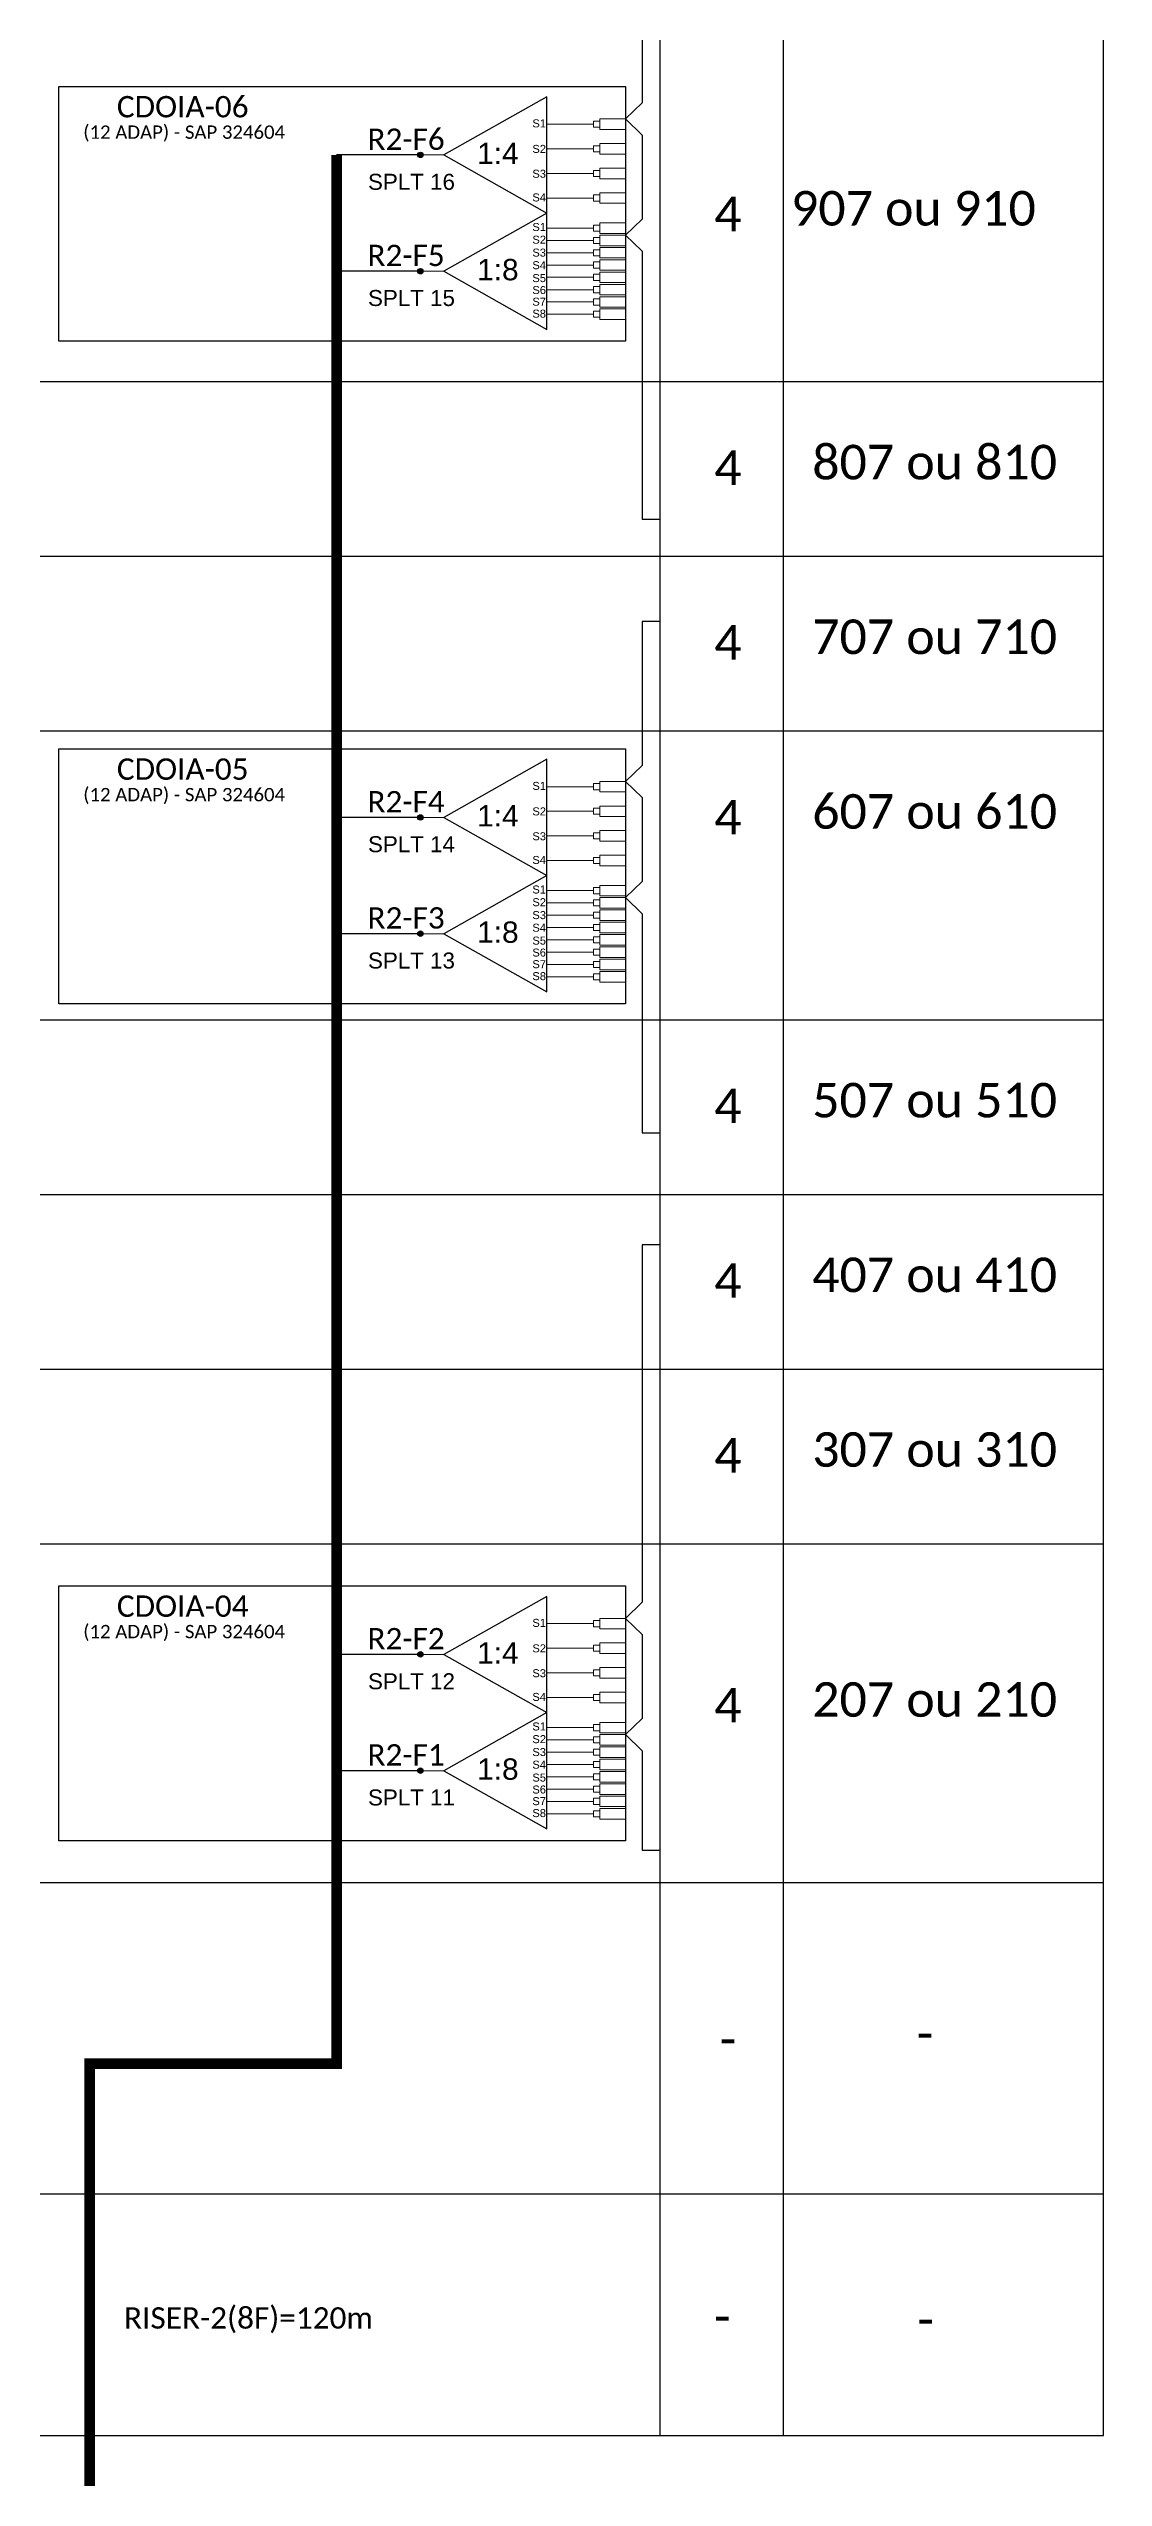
# Model space of a CAD drawing. Header units: millimetres. Extents: x -1286 to 1358, y -500 to 94.
# Drawn here: x 695.2 to 794.1, y -333.9 to -106.3 of the extents above; entities that cross this region are included whole.
import ezdxf
from ezdxf.enums import TextEntityAlignment as Align

# ---------------------------------------------------------------- set-up
doc = ezdxf.new("R2010")
doc.units = ezdxf.units.MM
doc.styles.add('ARIAL', font='arial.ttf')
doc.styles.add('WMF-Calibri0', font='calibri.ttf')

# ---------------------------------------------------------------- blocks, each defined once
blk = doc.blocks.new('SPLT_1-8_SC-APC')
at = {"color": 1}
blk.add_lwpolyline([(-7.37, -2.1), (-17.04, -7.55), (-7.37, -13), (-7.37, -2.1)], dxfattribs=at)
at = {"color": 3, "lineweight": 0}
for points in [[(-2.99, -3.51), (-7.37, -3.51)], [(-2.41, -3.02), (-2.41, -4)], [(-2.41, -3.02), (0, -3.02)], [(-2.41, -4), (0, -4)], [(-2.41, -4.17), (-2.41, -5.16)], [(-2.41, -4.17), (0, -4.17)], [(-7.37, -4.66), (-2.99, -4.66)], [(-7.37, -5.82), (-2.99, -5.82)], [(-2.41, -5.16), (0, -5.16)], [(-2.41, -5.32), (-2.41, -6.31)], [(-2.41, -5.32), (0, -5.32)], [(-2.41, -6.31), (0, -6.31)], [(-2.41, -6.48), (-2.41, -7.46)], [(-2.41, -6.48), (0, -6.48)], [(-7.37, -6.97), (-2.99, -6.97)], [(-7.37, -8.12), (-2.99, -8.12)], [(-2.41, -7.46), (0, -7.46)], [(-2.41, -7.63), (-2.41, -8.62)], [(-2.41, -7.63), (0, -7.63)], [(-2.41, -8.62), (0, -8.62)], [(-2.41, -8.78), (-2.41, -9.77)], [(-2.41, -8.78), (0, -8.78)], [(-7.37, -9.28), (-2.99, -9.28)], [(-7.37, -10.43), (-2.99, -10.43)], [(-2.41, -9.77), (0, -9.77)], [(-2.41, -9.94), (-2.41, -10.92)], [(-2.41, -9.94), (0, -9.94)], [(-2.41, -10.92), (0, -10.92)], [(-2.41, -11.09), (-2.41, -12.08)], [(-2.41, -11.09), (0, -11.09)], [(-7.37, -11.58), (-2.99, -11.58)], [(-2.41, -12.08), (0, -12.08)]]:
    blk.add_lwpolyline(points, dxfattribs=at)
for points in [[(-2.99, -3.22), (-2.41, -3.22), (-2.41, -3.8), (-2.99, -3.8)], [(-2.99, -4.38), (-2.41, -4.38), (-2.41, -4.95), (-2.99, -4.95)], [(-2.99, -5.53), (-2.41, -5.53), (-2.41, -6.1), (-2.99, -6.1)], [(-2.99, -6.68), (-2.41, -6.68), (-2.41, -7.26), (-2.99, -7.26)], [(-2.99, -7.84), (-2.41, -7.84), (-2.41, -8.41), (-2.99, -8.41)], [(-2.99, -8.99), (-2.41, -8.99), (-2.41, -9.56), (-2.99, -9.56)], [(-2.99, -10.14), (-2.41, -10.14), (-2.41, -10.72), (-2.99, -10.72)], [(-2.99, -11.3), (-2.41, -11.3), (-2.41, -11.87), (-2.99, -11.87)]]:
    blk.add_lwpolyline(points, close=True, dxfattribs=at)
at = {"color": 1, "lineweight": 0}
blk.add_lwpolyline([(-17.04, -7.55), (-19.26, -7.55)], dxfattribs=at)
at = {"color": 1, "style": 'ARIAL'}
for s, height, p in [('S1', 0.75, (-8.74, -3.78)), ('S2', 0.75, (-8.74, -4.97)), ('1:8', 2, (-13.91, -8.4)), ('S3', 0.75, (-8.74, -6.18)), ('S4', 0.75, (-8.74, -7.36)), ('S5', 0.75, (-8.74, -8.57)), ('S6', 0.75, (-8.74, -9.69)), ('S7', 0.75, (-8.74, -10.78)), ('S8', 0.75, (-8.74, -11.9))]:
    blk.add_text(s, height=height, dxfattribs=at).set_placement(p)

msp = doc.modelspace()

# ---------------------------------------------------------------- hatches: boundary and pattern name
h = msp.add_hatch(color=3)
h.dxf.hatch_style = 1
edge = h.paths.add_edge_path()
edge.add_arc((730.06, -116.27), 0.256, 0, 360)
h = msp.add_hatch(color=3)
h.dxf.hatch_style = 1
edge = h.paths.add_edge_path()
edge.add_arc((730.06, -127.17), 0.256, 0, 360)
h = msp.add_hatch(color=3)
h.dxf.hatch_style = 1
edge = h.paths.add_edge_path()
edge.add_arc((730.06, -178.36), 0.256, 0, 360)
h = msp.add_hatch(color=3)
h.dxf.hatch_style = 1
edge = h.paths.add_edge_path()
edge.add_arc((730.06, -189.26), 0.256, 0, 360)
h = msp.add_hatch(color=3)
h.dxf.hatch_style = 1
edge = h.paths.add_edge_path()
edge.add_arc((730.06, -256.8), 0.256, 0, 360)
h = msp.add_hatch(color=3)
h.dxf.hatch_style = 1
edge = h.paths.add_edge_path()
edge.add_arc((730.06, -267.7), 0.256, 0, 360)

# ---------------------------------------------------------------- linework, layer by layer
for points in [[(543.15, -73.16), (543.15, -330), (794.11, -330), (794.11, -73.16)], [(752.52, -73.16), (752.52, -330)], [(764.09, -330), (764.09, -73.16)], [(543.15, -137.52), (794.11, -137.52)], [(543.15, -137.52), (794.11, -137.52)], [(543.15, -153.89), (794.11, -153.89)], [(543.15, -170.26), (794.11, -170.26)], [(543.15, -197.32), (794.11, -197.32)], [(543.15, -213.69), (794.11, -213.69)], [(543.15, -230.06), (794.11, -230.06)], [(543.15, -246.44), (794.11, -246.44)], [(543.15, -278.19), (794.11, -278.19)], [(543.15, -307.36), (794.11, -307.36)]]:
    msp.add_lwpolyline(points)
at = {"color": 3}
for points in [[(752.52, -95.79), (750.86, -95.79), (750.86, -111.39), (749.29, -112.9), (750.86, -114.41), (750.86, -122.29), (749.29, -123.79), (750.86, -125.3), (750.86, -150.42), (752.51, -150.42)], [(752.52, -160.01), (750.86, -160.01), (750.86, -173.48), (749.29, -174.99), (750.86, -176.49), (750.86, -184.38), (749.29, -185.88), (750.86, -187.39), (750.86, -207.93), (752.51, -207.93)], [(752.52, -218.43), (750.86, -218.43), (750.86, -251.92), (749.29, -253.43), (750.86, -254.94), (750.86, -262.82), (749.29, -264.32), (750.86, -265.83), (750.86, -275.14), (752.51, -275.14)]]:
    msp.add_lwpolyline(points, dxfattribs=at)
at = {"color": 1}
for points in [[(696.16, -109.85), (749.29, -109.85), (749.29, -133.74), (696.16, -133.74)], [(696.16, -171.93), (749.29, -171.93), (749.29, -195.83), (696.16, -195.83)], [(696.16, -250.38), (749.29, -250.38), (749.29, -274.27), (696.16, -274.27)]]:
    msp.add_lwpolyline(points, close=True, dxfattribs=at)
for points in [[(741.92, -110.83), (732.25, -116.27), (741.92, -121.72), (741.92, -110.83)], [(741.92, -172.91), (732.25, -178.36), (741.92, -183.81), (741.92, -172.91)], [(741.92, -251.36), (732.25, -256.8), (741.92, -262.25), (741.92, -251.36)]]:
    msp.add_lwpolyline(points, dxfattribs=at)
at = {"color": 3, "lineweight": 0}
for points in [[(741.92, -113.39), (746.3, -113.39)], [(746.87, -112.9), (746.87, -113.88)], [(746.87, -112.9), (749.29, -112.9)], [(741.92, -115.7), (746.3, -115.7)], [(746.87, -113.88), (749.29, -113.88)], [(746.87, -115.2), (746.87, -116.19)], [(746.87, -115.2), (749.29, -115.2)], [(741.92, -118), (746.3, -118)], [(746.87, -116.19), (749.29, -116.19)], [(746.87, -117.51), (746.87, -118.5)], [(746.87, -117.51), (749.29, -117.51)], [(741.92, -120.31), (746.3, -120.31)], [(746.87, -118.5), (749.29, -118.5)], [(746.87, -119.82), (746.87, -120.8)], [(746.87, -119.82), (749.29, -119.82)], [(746.87, -120.8), (749.29, -120.8)], [(746.87, -174.99), (746.87, -175.97)], [(746.87, -174.99), (749.29, -174.99)], [(741.92, -175.48), (746.3, -175.48)], [(746.87, -175.97), (749.29, -175.97)], [(746.87, -177.29), (746.87, -178.28)], [(746.87, -177.29), (749.29, -177.29)], [(741.92, -177.78), (746.3, -177.78)], [(746.87, -178.28), (749.29, -178.28)], [(746.87, -179.6), (746.87, -180.58)], [(746.87, -179.6), (749.29, -179.6)], [(741.92, -180.09), (746.3, -180.09)], [(746.87, -180.58), (749.29, -180.58)], [(746.87, -181.9), (746.87, -182.89)], [(746.87, -181.9), (749.29, -181.9)], [(741.92, -182.4), (746.3, -182.4)], [(746.87, -182.89), (749.29, -182.89)], [(741.92, -253.92), (746.3, -253.92)], [(746.87, -253.43), (746.87, -254.41)], [(746.87, -253.43), (749.29, -253.43)], [(746.87, -254.41), (749.29, -254.41)], [(741.92, -256.23), (746.3, -256.23)], [(746.87, -255.73), (746.87, -256.72)], [(746.87, -255.73), (749.29, -255.73)], [(746.87, -256.72), (749.29, -256.72)], [(741.92, -258.53), (746.3, -258.53)], [(746.87, -258.04), (746.87, -259.03)], [(746.87, -258.04), (749.29, -258.04)], [(746.87, -259.03), (749.29, -259.03)], [(741.92, -260.84), (746.3, -260.84)], [(746.87, -260.35), (746.87, -261.33)], [(746.87, -260.35), (749.29, -260.35)], [(746.87, -261.33), (749.29, -261.33)]]:
    msp.add_lwpolyline(points, dxfattribs=at)
for points in [[(746.3, -113.11), (746.87, -113.11), (746.87, -113.68), (746.3, -113.68)], [(746.3, -115.41), (746.87, -115.41), (746.87, -115.98), (746.3, -115.98)], [(746.3, -117.72), (746.87, -117.72), (746.87, -118.29), (746.3, -118.29)], [(746.3, -120.02), (746.87, -120.02), (746.87, -120.6), (746.3, -120.6)], [(746.3, -175.19), (746.87, -175.19), (746.87, -175.77), (746.3, -175.77)], [(746.3, -177.5), (746.87, -177.5), (746.87, -178.07), (746.3, -178.07)], [(746.3, -179.8), (746.87, -179.8), (746.87, -180.38), (746.3, -180.38)], [(746.3, -182.11), (746.87, -182.11), (746.87, -182.68), (746.3, -182.68)], [(746.3, -253.63), (746.87, -253.63), (746.87, -254.21), (746.3, -254.21)], [(746.3, -255.94), (746.87, -255.94), (746.87, -256.51), (746.3, -256.51)], [(746.3, -258.25), (746.87, -258.25), (746.87, -258.82), (746.3, -258.82)], [(746.3, -260.55), (746.87, -260.55), (746.87, -261.13), (746.3, -261.13)]]:
    msp.add_lwpolyline(points, close=True, dxfattribs=at)
at = {"color": 6, "const_width": 1}
msp.add_lwpolyline([(722.19, -116.27), (722.19, -295.17), (699.05, -295.17), (699.05, -415.37)], dxfattribs=at)
at = {"color": 6}
for points in [[(730.03, -116.27), (722.19, -116.27)], [(730.03, -127.17), (722.19, -127.17)], [(730.03, -178.36), (722.19, -178.36)], [(730.03, -189.26), (722.19, -189.26)], [(730.03, -256.8), (722.19, -256.8)], [(730.03, -267.7), (722.19, -267.7)]]:
    msp.add_lwpolyline(points, dxfattribs=at)
at = {"color": 1, "lineweight": 0}
for points in [[(732.25, -116.27), (730.03, -116.27)], [(732.25, -178.36), (730.03, -178.36)], [(732.25, -256.8), (730.03, -256.8)]]:
    msp.add_lwpolyline(points, dxfattribs=at)
at = {"color": 3}
for centre in [(730.06, -116.27), (730.06, -127.17), (730.06, -178.36), (730.06, -189.26), (730.06, -256.8), (730.06, -267.7)]:
    msp.add_circle(centre, 0.256, dxfattribs=at)

# ---------------------------------------------------------------- block references
for p in [(749.29, -119.62), (749.29, -181.71), (749.29, -260.15)]:
    msp.add_blockref('SPLT_1-8_SC-APC', p, dxfattribs=at)

# ---------------------------------------------------------------- texts
at = {"color": 1}
for s, height, style, p in [('CDOIA-06', 2, 'WMF-Calibri0', (701.59, -112.75)), ('S1', 0.75, 'ARIAL', (740.55, -113.69)), ('1:4', 2, 'ARIAL', (735.38, -117.13)), ('S2', 0.75, 'ARIAL', (740.55, -116.08)), ('S3', 0.75, 'ARIAL', (740.55, -118.41)), ('S4', 0.75, 'ARIAL', (740.55, -120.63)), ('CDOIA-05', 2, 'WMF-Calibri0', (701.59, -174.83)), ('S1', 0.75, 'ARIAL', (740.55, -175.78)), ('1:4', 2, 'ARIAL', (735.38, -179.21)), ('S2', 0.75, 'ARIAL', (740.55, -178.17)), ('S3', 0.75, 'ARIAL', (740.55, -180.5)), ('S4', 0.75, 'ARIAL', (740.55, -182.72)), ('CDOIA-04', 2, 'WMF-Calibri0', (701.59, -253.28)), ('S1', 0.75, 'ARIAL', (740.55, -254.22)), ('1:4', 2, 'ARIAL', (735.38, -257.66)), ('S2', 0.75, 'ARIAL', (740.55, -256.61)), ('S3', 0.75, 'ARIAL', (740.55, -258.94)), ('S4', 0.75, 'ARIAL', (740.55, -261.16))]:
    msp.add_text(s, height=height, dxfattribs=dict(at, style=style)).set_placement(p)
at = {"color": 1, "style": 'WMF-Calibri0'}
for p in [(707.9, -114.76), (707.9, -176.85), (707.9, -255.29)]:
    msp.add_text('(12 ADAP) - SAP 324604', height=1.25, dxfattribs=at).set_placement(p, align=Align.CENTER)
at = {"color": 6, "style": 'WMF-Calibri0'}
for s, p in [('R2-F6', (725.09, -115.8)), ('R2-F5', (725.09, -126.69)), ('R2-F4', (725.09, -177.89)), ('R2-F3', (725.09, -188.78)), ('R2-F2', (725.09, -256.33)), ('R2-F1', (725.09, -267.22)), ('RISER-2(8F)=120m', (702.26, -319.99))]:
    msp.add_text(s, height=2, dxfattribs=at).set_placement(p)
at = {"color": 7}
for s, height, style, p in [('SPLT 16', 1.5, 'ARIAL', (725.14, -119.54)), ('907 ou 910', 3.24, 'WMF-Calibri0', (764.81, -122.89)), ('SPLT 15', 1.5, 'ARIAL', (725.14, -130.43)), ('807 ou 810', 3.24, 'WMF-Calibri0', (766.8, -146.68)), ('707 ou 710', 3.24, 'WMF-Calibri0', (766.8, -163.05)), ('607 ou 610', 3.24, 'WMF-Calibri0', (766.8, -179.42)), ('SPLT 14', 1.5, 'ARIAL', (725.14, -181.62)), ('SPLT 13', 1.5, 'ARIAL', (725.14, -192.52)), ('507 ou 510', 3.24, 'WMF-Calibri0', (766.8, -206.48)), ('407 ou 410', 3.24, 'WMF-Calibri0', (766.8, -222.85)), ('307 ou 310', 3.24, 'WMF-Calibri0', (766.8, -239.22)), ('SPLT 12', 1.5, 'ARIAL', (725.14, -260.07)), ('207 ou 210', 3.24, 'WMF-Calibri0', (766.8, -262.65)), ('SPLT 11', 1.5, 'ARIAL', (725.14, -270.96)), ('-', 3.24, 'WMF-Calibri0', (776.6, -293.95)), ('-', 3.24, 'WMF-Calibri0', (776.66, -320.76))]:
    msp.add_text(s, height=height, dxfattribs=dict(at, style=style)).set_placement(p)
at = {"color": 7, "style": 'WMF-Calibri0', "flags": 4}
for tag, p in [('4', (758.89, -121.8)), ('4', (758.89, -145.59)), ('4', (758.89, -161.96)), ('4', (758.89, -178.34)), ('4', (758.89, -205.39)), ('4', (758.89, -221.76)), ('4', (758.89, -238.14)), ('4', (758.89, -261.56)), ('-', (758.89, -292.87)), ('-', (758.37, -318.86))]:
    msp.add_attdef(tag, text='XX', height=3.24, dxfattribs=at).set_placement(p, align=Align.MIDDLE_CENTER)

doc.saveas('drawing.dxf')
